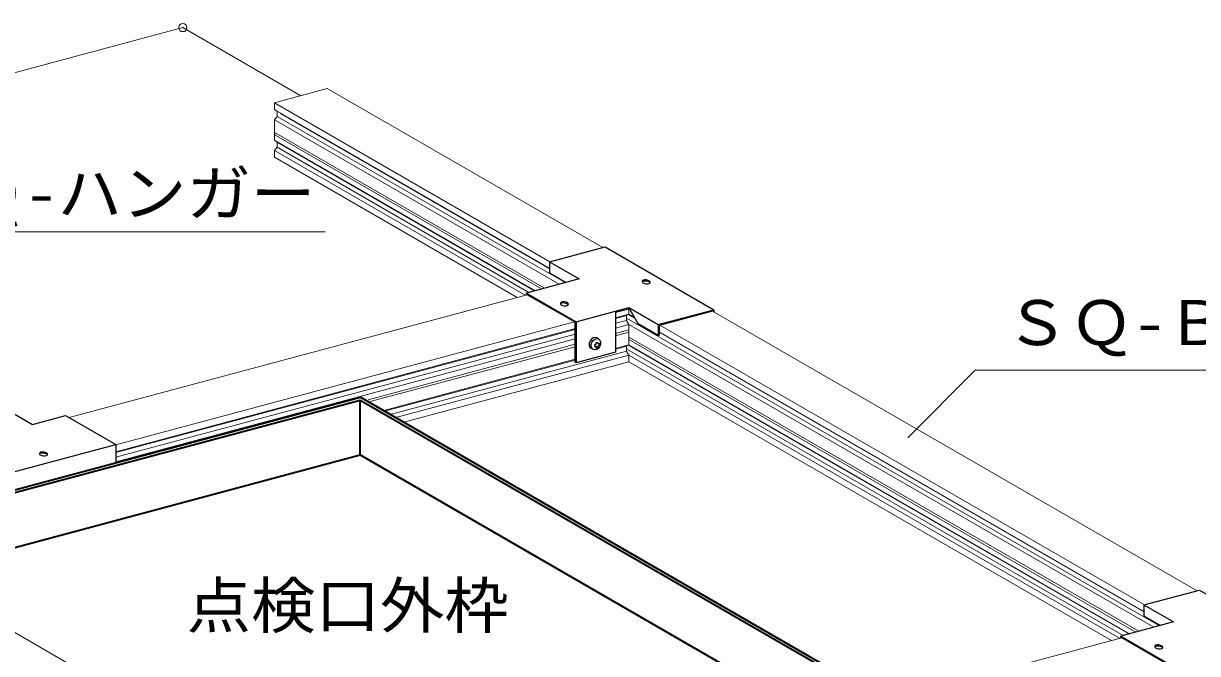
# Model space of a CAD drawing. Units: millimetres on the paper. Extents: x -195 to 195, y -135 to 132.
# Drawn here: x -135.7 to -78.3, y 58.6 to 89.4 of the extents above; entities that cross this region are included whole.
import ezdxf
from ezdxf.enums import TextEntityAlignment as Align

# ---------------------------------------------------------------- set-up
doc = ezdxf.new("R2010")
doc.units = ezdxf.units.MM
doc.header["$PDMODE"] = 32
doc.header["$PDSIZE"] = 0.4
for name, color, linetype, lineweight in [('0-2_野縁受け', 3, 'Continuous', 18), ('0-5_寸法', 4, 'Continuous', 9), ('0-6_文字', 4, 'Continuous', 9), ('0-B_補強金具・金具・その他', 7, 'Continuous', 18), ('0-C_ビス・アンカーボルト・強調図形', 2, 'Continuous', 25), ('0-D_パネル', 6, 'Continuous', 35)]:
    doc.layers.add(name, color=color, linetype=linetype, lineweight=lineweight)
doc.styles.add('ＭＳ ゴシック', font='')
doc.styles.get('ＭＳ ゴシック').set_extended_font_data('MS Gothic')

msp = doc.modelspace()

# ---------------------------------------------------------------- linework, layer by layer
at = {"layer": '0-2_野縁受け'}
for p, q in [((-120.858, 86.255), (-107.399, 78.484)), ((-109.975, 77.794), (-123.434, 85.564)), ((-109.996, 77.473), (-123.413, 85.219)), ((-109.231, 76.774), (-123.305, 84.899)), ((-123.155, 85.046), (-109.996, 77.448)), ((-123.434, 84.114), (-123.434, 84.731)), ((-123.434, 84.731), (-109.518, 76.697)), ((-123.448, 84.006), (-110.385, 76.464)), ((-123.434, 83.731), (-123.434, 83.998)), ((-110.247, 76.501), (-123.371, 84.078)), ((-123.434, 83.231), (-111.183, 76.158)), ((-110.701, 76.38), (-123.413, 83.719)), ((-123.305, 83.632), (-110.73, 76.372)), ((-111.006, 76.298), (-123.305, 83.399)), ((-111.577, 76.053), (-123.434, 82.898)), ((-133.472, 70.186), (-111.082, 76.185)), ((-106.766, 75.056), (-106.113, 75.231)), ((-106.229, 75.164), (-106.766, 75.021)), ((-106.134, 75.219), (-105.827, 75.042)), ((-105.816, 75.06), (-106.113, 75.231)), ((-102.025, 75.381), (-78.359, 61.718)), ((-108.773, 74.852), (-131.18, 68.848)), ((-106.766, 74.787), (-106.229, 74.931)), ((-106.113, 74.731), (-106.766, 74.556)), ((-80.19, 60.007), (-106.229, 75.04)), ((-106.113, 74.731), (-80.477, 59.93)), ((-80.934, 61.028), (-104.6, 74.691)), ((-131.189, 68.512), (-108.744, 74.526)), ((-108.744, 74.491), (-131.18, 68.479)), ((-131.18, 68.246), (-108.744, 74.257)), ((-108.744, 74.026), (-131.18, 68.015)), ((-106.766, 74.29), (-106.113, 74.464)), ((-106.766, 74.173), (-106.113, 74.348)), ((-81.206, 59.735), (-106.113, 74.114)), ((-106.113, 73.998), (-81.344, 59.698)), ((-80.955, 60.706), (-104.633, 74.376)), ((-104.633, 74.352), (-80.955, 60.682)), ((-118.858, 71.05), (-108.744, 73.76)), ((-118.828, 70.941), (-108.744, 73.643)), ((-117.781, 70.336), (-106.229, 73.431)), ((-106.766, 73.556), (-106.113, 73.731)), ((-106.229, 73.664), (-106.766, 73.521)), ((-81.965, 59.531), (-106.181, 73.513)), ((-81.66, 59.613), (-106.113, 73.731)), ((-106.113, 73.707), (-81.689, 59.605)), ((-118.099, 70.52), (-108.744, 73.026)), ((-108.744, 72.991), (-118.057, 70.495)), ((-106.113, 73.231), (-117.507, 70.178)), ((-117.113, 69.95), (-106.113, 72.898)), ((-106.113, 73.231), (-82.142, 59.392)), ((-82.536, 59.286), (-106.113, 72.898)), ((-104.368, 53.436), (-82.041, 59.419))]:
    msp.add_line(p, q, dxfattribs=at)
for points in [[(-123.434, 84.731), (-123.305, 84.899), (-123.305, 85.132), (-123.434, 85.231), (-123.434, 85.564), (-120.858, 86.255)], [(-123.434, 82.898), (-123.434, 83.231), (-123.305, 83.399), (-123.305, 83.632), (-123.434, 83.731)], [(-106.113, 75.564), (-106.113, 75.231), (-106.229, 75.164), (-106.229, 74.931), (-106.113, 74.731), (-106.113, 73.731), (-106.229, 73.664), (-106.229, 73.431), (-106.113, 73.231), (-106.113, 72.898)]]:
    msp.add_lwpolyline(points, dxfattribs=at)
for centre, radius, start, end in [((-123.347, 83.998), 0.0869, 108.47719, 180), ((-123.395, 84.114), 0.0384, 180, 300)]:
    msp.add_arc(centre, radius, start, end, dxfattribs=at)
at = {"layer": '0-5_寸法'}
for p, q in [((-186.513, 73.538), (-127.913, 89.239)), ((-122.146, 85.91), (-127.913, 89.239)), ((-142.607, 63.415), (-118.681, 49.601))]:
    msp.add_line(p, q, dxfattribs=at)
msp.add_point((-127.913, 89.239), dxfattribs=at)
at = {"layer": '0-6_文字'}
for p, q in [((-143.259, 79.249), (-120.965, 79.249)), ((-92.495, 69.193), (-89.192, 72.496)), ((-89.192, 72.496), (-70.605, 72.496))]:
    msp.add_line(p, q, dxfattribs=at)
at = {"layer": '0-B_補強金具・金具・その他', "color": 2, "lineweight": 25}
for p, q in [((-111.128, 76.173), (-111.128, 76.265)), ((-108.744, 74.835), (-111.082, 76.185)), ((-108.744, 74.835), (-111.082, 76.185)), ((-106.766, 75.326), (-106.122, 75.499)), ((-106.766, 75.326), (-106.122, 75.499)), ((-104.684, 74.722), (-101.973, 75.448)), ((-104.684, 74.722), (-101.973, 75.448)), ((-101.973, 75.448), (-101.973, 75.352)), ((-101.973, 75.448), (-101.973, 75.352)), ((-108.744, 72.889), (-108.744, 74.835)), ((-108.744, 72.889), (-108.744, 74.835)), ((-133.639, 70.282), (-131.18, 68.862)), ((-137.104, 67.275), (-131.18, 68.862)), ((-131.18, 68.862), (-131.18, 67.966)), ((-82.087, 59.406), (-82.087, 59.499))]:
    msp.add_line(p, q, dxfattribs=at)
for points in [[(-109.996, 77.789), (-107.285, 78.515), (-101.973, 75.448)], [(-109.996, 77.789), (-107.285, 78.515), (-101.973, 75.448)], [(-109.996, 77.789), (-108.552, 76.955), (-111.128, 76.265)], [(-109.996, 77.789), (-108.552, 76.955), (-111.128, 76.265)], [(-109.996, 77.789), (-109.996, 77.255), (-109.183, 76.786)], [(-109.996, 77.789), (-109.996, 77.255), (-109.183, 76.786)], [(-111.128, 76.265), (-108.698, 74.862), (-108.698, 72.862), (-108.744, 72.889)], [(-111.128, 76.265), (-108.698, 74.862), (-108.698, 72.862), (-108.744, 72.889)], [(-108.698, 74.862), (-106.122, 75.552), (-104.684, 74.722), (-104.684, 74.189), (-105.66, 74.752), (-106.122, 75.552)], [(-108.698, 74.862), (-106.122, 75.552), (-104.684, 74.722), (-104.684, 74.189), (-105.66, 74.752), (-106.122, 75.552)], [(-106.766, 75.38), (-106.766, 73.38), (-108.698, 72.862)], [(-106.766, 75.38), (-106.766, 73.38), (-108.698, 72.862)], [(-102.025, 75.381), (-104.633, 74.683), (-104.633, 74.203), (-104.684, 74.189)], [(-102.025, 75.381), (-104.633, 74.683), (-104.633, 74.203), (-104.684, 74.189)], [(-140.25, 70.463), (-137.571, 71.181), (-135.262, 69.847), (-133.639, 70.282)], [(-80.955, 61.022), (-78.244, 61.748), (-72.932, 58.682)], [(-80.955, 61.022), (-78.244, 61.748), (-72.932, 58.682)], [(-80.955, 61.022), (-79.512, 60.189), (-82.087, 59.499)], [(-80.955, 61.022), (-79.512, 60.189), (-82.087, 59.499)], [(-80.955, 61.022), (-80.955, 60.489), (-80.143, 60.02)], [(-80.955, 61.022), (-80.955, 60.489), (-80.143, 60.02)], [(-82.087, 59.499), (-79.657, 58.095), (-79.657, 56.095), (-79.703, 56.122)], [(-82.087, 59.499), (-79.657, 58.095), (-79.657, 56.095), (-79.703, 56.122), (-79.703, 58.069), (-82.041, 59.419)], [(-79.703, 56.122), (-79.703, 58.069), (-82.041, 59.419)]]:
    msp.add_lwpolyline(points, dxfattribs=at)
for centre, radius, start, end in [((-105.399, 76.826), 0.069, 105, 240), ((-105.399, 76.826), 0.069, 105, 240), ((-105.313, 76.504), 0.402, 60, 105), ((-105.313, 76.504), 0.402, 60, 105), ((-105.399, 76.773), 0.069, 105, 157.27713), ((-105.399, 76.773), 0.069, 105, 157.27713), ((-105.233, 77.115), 0.402, 240, 285), ((-105.233, 77.115), 0.402, 240, 285), ((-105.313, 76.451), 0.402, 60, 105), ((-105.313, 76.451), 0.402, 60, 105), ((-105.146, 76.793), 0.069, 285, 60), ((-105.146, 76.793), 0.069, 285, 60), ((-105.146, 76.739), 0.069, 22.72287, 60), ((-105.146, 76.739), 0.069, 22.72287, 60), ((-109.398, 75.754), 0.069, 105, 240), ((-109.398, 75.754), 0.069, 105, 240), ((-109.398, 75.701), 0.069, 105, 157.27713), ((-109.398, 75.701), 0.069, 105, 157.27713), ((-109.312, 75.432), 0.402, 60, 105), ((-109.312, 75.432), 0.402, 60, 105), ((-109.312, 75.379), 0.402, 60, 105), ((-109.312, 75.379), 0.402, 60, 105), ((-109.145, 75.721), 0.069, 285, 60), ((-109.145, 75.721), 0.069, 285, 60), ((-109.145, 75.668), 0.069, 22.72287, 60), ((-109.145, 75.668), 0.069, 22.72287, 60), ((-109.232, 76.043), 0.402, 240, 285), ((-109.232, 76.043), 0.402, 240, 285), ((-134.846, 68.418), 0.069, 105, 240), ((-134.846, 68.365), 0.069, 105, 157.27713), ((-134.679, 68.707), 0.402, 240, 285), ((-134.759, 68.097), 0.402, 60, 105), ((-134.759, 68.043), 0.402, 60, 105), ((-134.593, 68.385), 0.069, 285, 60), ((-134.593, 68.332), 0.069, 22.72287, 60), ((-80.358, 58.988), 0.069, 105, 240), ((-80.358, 58.988), 0.069, 105, 240), ((-80.358, 58.934), 0.069, 105, 157.27713), ((-80.358, 58.934), 0.069, 105, 157.27713), ((-80.191, 59.276), 0.402, 240, 285), ((-80.191, 59.276), 0.402, 240, 285), ((-80.271, 58.666), 0.402, 60, 105), ((-80.271, 58.666), 0.402, 60, 105), ((-80.271, 58.612), 0.402, 60, 105), ((-80.271, 58.612), 0.402, 60, 105), ((-80.105, 58.954), 0.069, 285, 60), ((-80.105, 58.954), 0.069, 285, 60), ((-80.105, 58.901), 0.069, 22.72287, 60), ((-80.105, 58.901), 0.069, 22.72287, 60)]:
    msp.add_arc(centre, radius, start, end, dxfattribs=at)
at = {"layer": '0-C_ビス・アンカーボルト・強調図形'}
for p, q in [((-107.597, 74.014), (-107.689, 74.068)), ((-107.871, 73.511), (-107.964, 73.564))]:
    msp.add_line(p, q, dxfattribs=at)
for centre, major_axis, ratio, start_param, end_param in [((-107.826, 73.816), (0.129, 0.256), 0.751651, 6.24123, 9.382822), ((-107.734, 73.809), (0.242, 0.051), 0.222648, 4.466159, 4.780291), ((-107.85, 73.732), (0.011, -0.27), 0.253697, 1.259038, 1.609421), ((-107.734, 73.716), (0.242, 0.051), 0.222648, 4.468466, 4.780291), ((-107.775, 73.752), (0.011, -0.27), 0.253697, 0.855247, 1.235665), ((-107.734, 73.629), (0.242, 0.051), 0.222648, 4.741352, 5.088447), ((-107.734, 73.896), (0.242, 0.051), 0.222648, 4.749735, 5.098716), ((-107.775, 73.752), (0.011, -0.27), 0.253697, 1.587477, 1.909897), ((-107.693, 73.774), (0.011, -0.27), 0.253697, 0.850967, 1.235665), ((-107.693, 73.774), (0.011, -0.27), 0.253697, 1.587477, 1.907419), ((-107.734, 73.809), (0.242, 0.051), 0.222648, 5.132103, 5.528041), ((-107.734, 73.716), (0.242, 0.051), 0.222648, 5.132103, 5.532986), ((-107.618, 73.794), (0.011, -0.27), 0.253697, 1.269407, 1.618304)]:
    msp.add_ellipse(centre, major_axis=major_axis, ratio=ratio, start_param=start_param, end_param=end_param, dxfattribs=at)
msp.add_ellipse((-107.734, 73.763), major_axis=(0.129, 0.256), ratio=0.751651, dxfattribs=at)
at = {"layer": '0-D_パネル'}
for p, q in [((-148.91, 63.215), (-119.224, 71.169)), ((-119.224, 71.169), (-93.536, 56.338)), ((-119.244, 71.017), (-148.544, 63.167)), ((-119.244, 68.351), (-119.244, 71.017)), ((-93.73, 56.287), (-119.244, 71.017)), ((-145.389, 61.345), (-119.244, 68.351)), ((-119.244, 68.351), (-96.884, 55.441))]:
    msp.add_line(p, q, dxfattribs=at)

# ---------------------------------------------------------------- texts
at = {"layer": '0-6_文字', "color": 7, "style": 'ＭＳ ゴシック', "width": 1.05}
for s, p in [('ＳＱ-ハンガー', (-141.907, 79.381)), ('ＳＱ-ＢＡＲ', (-87.756, 73.061)), ('点検口外枠', (-127.729, 59.235))]:
    msp.add_text(s, height=2.199, dxfattribs=at).set_placement(p, align=Align.BOTTOM_LEFT)

doc.saveas('drawing.dxf')
